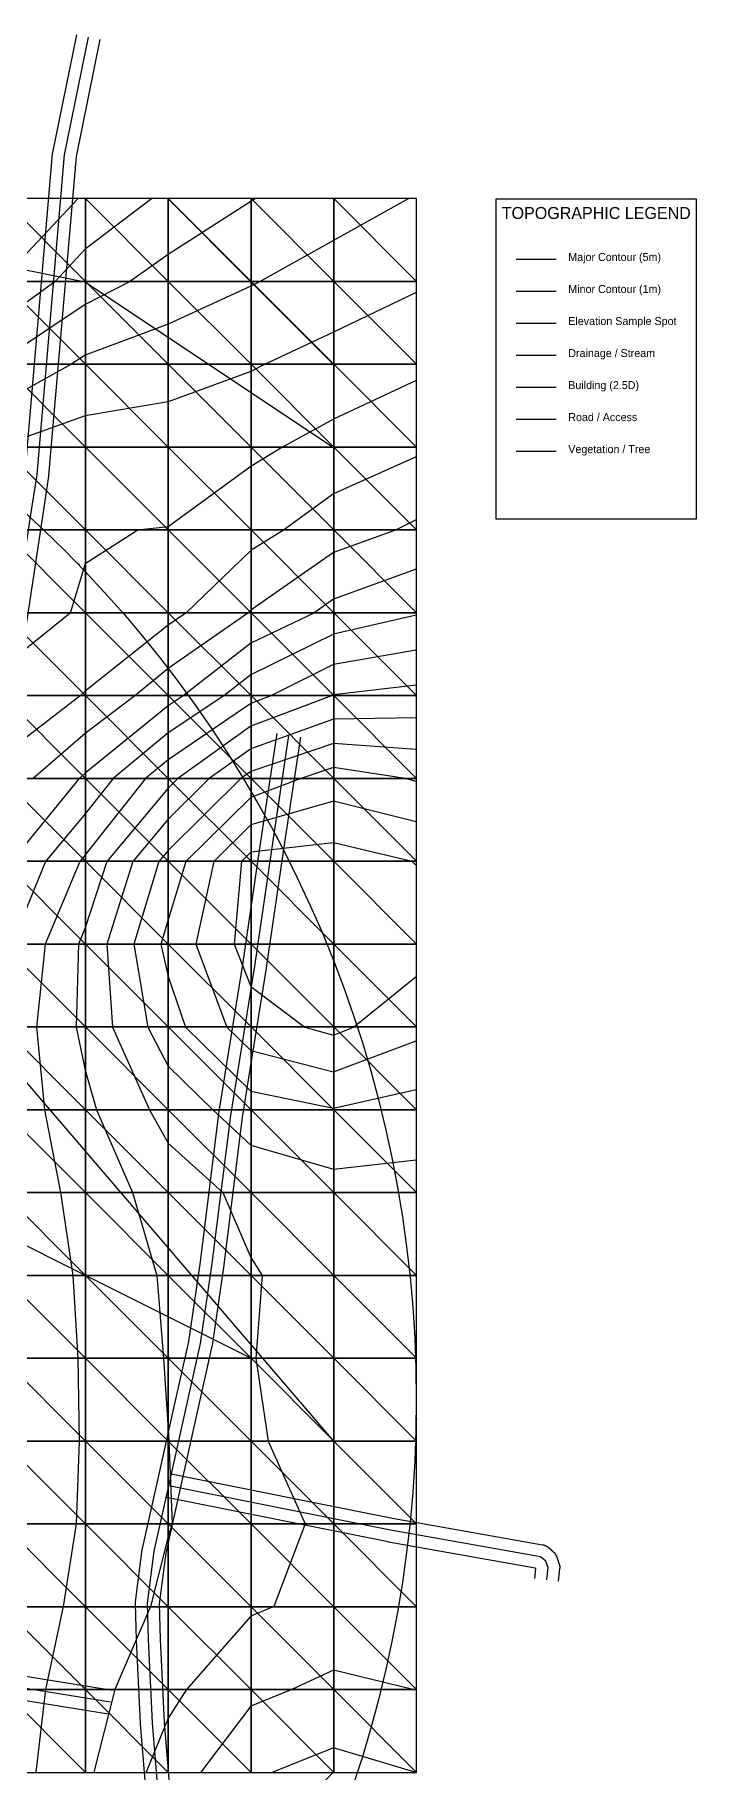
# Model space of a CAD drawing. Header units: metres. Extents: x -410 to 370, y -385 to 717.
# Drawn here: x 204.6 to 370, y -93.1 to 341 of the extents above; entities that cross this region are included whole.
import ezdxf
from ezdxf.enums import TextEntityAlignment as Align

# ---------------------------------------------------------------- set-up
doc = ezdxf.new("R2010")
doc.units = ezdxf.units.M
for name, color, linetype in [('TOPO_ANNO_LEGD', 7, 'Continuous'), ('TOPO_AOI', 6, 'Continuous'), ('TOPO_BLDG', 1, 'Continuous'), ('TOPO_CONT_MAJR', 7, 'Continuous'), ('TOPO_CONT_MINR', 249, 'Continuous'), ('TOPO_ELEV', 9, 'Continuous'), ('TOPO_HYDR_BASN', 140, 'Continuous'), ('TOPO_HYDR_STRM', 5, 'Continuous'), ('TOPO_ROAD', 3, 'Continuous'), ('TOPO_TIN_SURF', 252, 'Continuous'), ('TOPO_VEGT_TREE', 2, 'Continuous')]:
    doc.layers.add(name, color=color, linetype=linetype)

msp = doc.modelspace()

# ---------------------------------------------------------------- linework, layer by layer
at = {"layer": 'TOPO_ANNO_LEGD', "color": 7}
msp.add_lwpolyline([(320, 300), (370, 300), (370, 220), (320, 220)], close=True, dxfattribs=at)
at = {"layer": 'TOPO_AOI', "color": 6}
msp.add_circle((0, 0), 300, dxfattribs=at)
at = {"layer": 'TOPO_BLDG', "color": 7}
msp.add_line((325, 253), (335, 253), dxfattribs=at)
at = {"layer": 'TOPO_CONT_MAJR', "color": 7}
msp.add_line((325, 285), (335, 285), dxfattribs=at)
at = {"layer": 'TOPO_CONT_MAJR', "color": 7, "lineweight": 30}
for points, elevation in [([(259.73, 300), (258.62, 299.33)], 870), ([(258.62, 299.33), (237.93, 286.11)], 870), ([(237.93, 286.11), (228.33, 279.31)], 870), ([(228.33, 279.31), (217.24, 273.67)], 870), ([(217.24, 273.67), (196.55, 259.78), (195.6, 258.62)], 870), ([(294.77, 217.24), (279.31, 211.66)], 865), ([(300, 219.8), (294.77, 217.24)], 865), ([(279.31, 211.66), (258.62, 197.28)], 865), ([(258.62, 197.28), (257.86, 196.55), (237.93, 182.67)], 865), ([(237.93, 182.67), (229.64, 175.86), (217.24, 166.48)], 865), ([(279.31, 170.02), (258.62, 162.61)], 860), ([(300, 170.34), (279.31, 170.02)], 860), ([(217.24, 166.48), (204.24, 155.17)], 865), ([(258.62, 162.61), (248.25, 155.17)], 860), ([(248.25, 155.17), (237.93, 145.02)], 860), ([(237.93, 145.02), (229.15, 134.48), (222.6, 113.79)], 860), ([(222.6, 113.79), (224.01, 93.1)], 860), ([(224.01, 93.1), (233.27, 72.41)], 860), ([(233.27, 72.41), (237.93, 64.07)], 860), ([(237.93, 64.07), (251.64, 51.72)], 860), ([(251.64, 51.72), (258.62, 35.52)], 860), ([(258.62, 35.52), (261.49, 31.03)], 860), ([(261.49, 31.03), (259.86, 10.34)], 860), ([(259.86, 10.34), (262.99, -10.34)], 860), ([(262.99, -10.34), (272.21, -31.03)], 860), ([(272.21, -31.03), (264.39, -51.72)], 860), ([(264.39, -51.72), (258.62, -54.08)], 860), ([(258.62, -54.08), (242.54, -72.41)], 860), ([(242.54, -72.41), (237.93, -79.61)], 860), ([(237.93, -79.61), (232.46, -93.1)], 860)]:
    msp.add_lwpolyline(points, dxfattribs=dict(at, elevation=elevation))
at = {"layer": 'TOPO_CONT_MINR', "color": 249}
msp.add_line((325, 277), (335, 277), dxfattribs=at)
for points, elevation in [([(215.35, 300), (196.55, 279.98), (196.16, 279.31)], 872), ([(233.76, 300), (217.24, 287.47)], 871), ([(297.94, 300), (279.31, 289.61)], 869), ([(217.24, 287.47), (209.61, 279.31)], 871), ([(279.31, 289.61), (260.81, 279.31)], 869), ([(209.61, 279.31), (196.55, 269.79), (187.39, 258.62)], 871), ([(258.62, 278.21), (237.93, 268.7)], 869), ([(260.81, 279.31), (258.62, 278.21)], 869), ([(300, 276.63), (279.31, 266.7)], 868), ([(237.93, 268.7), (217.24, 260.98)], 869), ([(279.31, 266.7), (262.07, 258.62)], 868), ([(217.24, 260.98), (213.65, 258.62)], 869), ([(213.65, 258.62), (196.55, 249.12), (186.15, 237.93)], 869), ([(258.62, 256.91), (237.93, 249.33)], 868), ([(262.07, 258.62), (258.62, 256.91)], 868), ([(300, 254.65), (279.31, 245.01)], 867), ([(237.93, 249.33), (217.24, 245.82)], 868), ([(217.24, 245.82), (196.55, 238.37), (196.14, 237.93)], 868), ([(279.31, 245.01), (266.39, 237.93)], 867), ([(266.39, 237.93), (258.62, 233.12)], 867), ([(300, 235.55), (279.31, 226.31)], 866), ([(258.62, 233.12), (237.93, 218.1)], 867), ([(279.31, 226.31), (266.79, 217.24)], 866), ([(230.4, 217.24), (217.24, 208.82)], 867), ([(237.93, 218.1), (230.4, 217.24)], 867), ([(266.79, 217.24), (258.62, 212.18)], 866), ([(217.24, 208.82), (213.47, 196.55), (196.55, 182.88), (194.09, 175.86), (177.33, 155.17)], 867), ([(258.62, 212.18), (242.35, 196.55), (237.93, 193.47)], 866), ([(300, 207.51), (279.31, 200.03)], 864), ([(279.31, 200.03), (274.36, 196.55), (258.62, 189.03)], 864), ([(300, 196.05), (279.31, 191.25)], 863), ([(237.93, 193.47), (217.24, 177.04)], 866), ([(279.31, 191.25), (258.62, 181.13)], 863), ([(258.62, 189.03), (241.69, 175.86), (237.93, 173.37)], 864), ([(300, 187.26), (279.31, 183.68)], 862), ([(279.31, 183.68), (263.67, 175.86), (258.62, 173.96)], 862), ([(258.62, 181.13), (251.85, 175.86), (237.93, 166.62)], 863), ([(300, 178.48), (279.31, 176.12)], 861), ([(217.24, 177.04), (215.97, 175.86), (196.55, 160.83), (191.79, 155.17)], 866), ([(258.62, 173.96), (237.93, 159.87)], 862), ([(279.31, 176.12), (278.8, 175.86), (258.62, 168.29)], 861), ([(237.93, 173.37), (217.24, 156.52)], 864), ([(237.93, 166.62), (224.23, 155.17)], 863), ([(258.62, 168.29), (240.34, 155.17)], 861), ([(279.31, 163.97), (258.62, 156.93)], 859), ([(300, 162.48), (279.31, 163.97)], 859), ([(217.24, 156.52), (215.69, 155.17)], 864), ([(237.93, 159.87), (232.31, 155.17)], 862), ([(258.62, 156.93), (256.17, 155.17)], 859), ([(279.31, 157.92), (271.09, 155.17)], 858), ([(297.26, 155.17), (279.31, 157.92)], 858), ([(215.69, 155.17), (198.78, 134.48), (196.55, 129), (188.62, 113.79)], 864), ([(232.31, 155.17), (217.24, 136.16)], 862), ([(224.23, 155.17), (217.24, 146.35)], 863), ([(237.93, 152.81), (222.66, 134.48), (217.24, 117.91)], 861), ([(256.17, 155.17), (237.93, 137.24)], 859), ([(240.34, 155.17), (237.93, 152.81)], 861), ([(271.09, 155.17), (258.62, 150.45)], 858), ([(300, 154.47), (297.26, 155.17)], 858), ([(258.62, 150.45), (242.42, 134.48), (237.93, 119.88)], 858), ([(279.31, 149.51), (258.62, 143.6)], 857), ([(300, 144.35), (279.31, 149.51)], 857), ([(217.24, 146.35), (207.31, 134.48), (198.84, 113.79)], 863), ([(258.62, 143.6), (249.37, 134.48), (244.9, 113.79)], 857), ([(279.31, 139.13), (258.62, 136.76)], 856), ([(300, 133.45), (298.95, 134.48), (279.31, 139.13)], 856), ([(217.24, 136.16), (215.84, 134.48), (207.18, 113.79)], 862), ([(237.93, 137.24), (235.63, 134.48), (229.35, 113.79)], 859), ([(258.62, 136.76), (256.31, 134.48), (254.44, 113.79)], 856), ([(217.24, 117.91), (215.51, 113.79)], 861), ([(237.93, 119.88), (236.11, 113.79)], 858), ([(207.18, 113.79), (205.03, 93.1)], 862), ([(215.51, 113.79), (214.92, 93.1)], 861), ([(229.35, 113.79), (232.84, 93.1)], 859), ([(236.11, 113.79), (237.93, 105.76)], 858), ([(244.9, 113.79), (252.64, 93.1)], 857), ([(254.44, 113.79), (258.62, 103.24)], 856), ([(237.93, 105.76), (242.31, 93.1)], 858), ([(284.26, 93.1), (300, 105.7)], 856), ([(258.62, 103.24), (272.12, 93.1)], 856), ([(205.03, 93.1), (207.01, 72.41)], 862), ([(214.92, 93.1), (217.24, 82.31)], 861), ([(232.84, 93.1), (237.93, 83.35)], 859), ([(242.31, 93.1), (258.62, 77.04)], 858), ([(252.64, 93.1), (258.62, 87.21)], 857), ([(272.12, 93.1), (279.31, 91.06)], 856), ([(279.31, 91.06), (284.26, 93.1)], 856), ([(258.62, 87.21), (279.31, 81.94)], 857), ([(279.31, 81.94), (300, 89.61)], 857), ([(237.93, 83.35), (249.16, 72.41)], 859), ([(217.24, 82.31), (220.07, 72.41)], 861), ([(258.62, 77.04), (279.31, 72.82)], 858), ([(279.31, 72.82), (300, 77.47)], 858), ([(207.01, 72.41), (211.05, 51.72)], 862), ([(220.07, 72.41), (229.05, 51.72)], 861), ([(249.16, 72.41), (258.62, 63.6)], 859), ([(258.62, 63.6), (279.31, 57.62)], 859), ([(279.31, 57.62), (300, 59.93)], 859), ([(211.05, 51.72), (214.16, 31.03)], 862), ([(229.05, 51.72), (235.16, 31.03)], 861), ([(214.16, 31.03), (215.34, 10.34)], 862), ([(235.16, 31.03), (236.77, 10.34)], 861), ([(215.34, 10.34), (215.7, -10.34)], 862), ([(236.77, 10.34), (237.93, -7.46)], 861), ([(237.93, -7.46), (238.14, -10.34)], 861), ([(215.7, -10.34), (214.92, -31.03)], 862), ([(238.14, -10.34), (238.96, -31.03)], 861), ([(214.92, -31.03), (211.69, -51.72)], 862), ([(237.93, -34.22), (233.58, -51.72)], 861), ([(238.96, -31.03), (237.93, -34.22)], 861), ([(211.69, -51.72), (207.33, -72.41)], 862), ([(233.58, -51.72), (224.61, -72.41)], 861), ([(279.31, -67.57), (268.84, -72.41)], 859), ([(299.14, -72.41), (279.31, -67.57)], 859), ([(207.33, -72.41), (204.91, -93.1)], 862), ([(224.61, -72.41), (219.36, -93.1)], 861), ([(268.84, -72.41), (258.62, -76.56)], 859), ([(300, -72.62), (299.14, -72.41)], 859), ([(258.62, -76.56), (246.15, -93.1)], 859), ([(279.31, -87), (264.13, -93.1)], 858), ([(299.61, -93.1), (279.31, -87)], 858)]:
    msp.add_lwpolyline(points, dxfattribs=dict(at, elevation=elevation))
at = {"layer": 'TOPO_ELEV', "color": 9}
msp.add_line((325, 269), (335, 269), dxfattribs=at)
for p in [(215.65, 208.72, 867), (279.11, 110.31, 882), (300.08, -4.9, 896)]:
    msp.add_point(p, dxfattribs=at)
at = {"layer": 'TOPO_HYDR_BASN', "color": 140}
for points in [[(-31.03, -134.48), (-72.41, -113.79), (-258.62, -10.34), (-279.31, 10.34), (-10.34, 279.31), (10.34, 300), (31.03, 279.31), (279.31, -10.34), (279.31, -93.1), (258.62, -113.79), (175.86, -134.48), (-31.03, -134.48)], [(258.62, 10.34), (51.72, 113.79), (31.03, 134.48), (31.03, 237.93), (51.72, 279.31), (113.79, 300), (217.24, 279.31), (279.31, 237.93), (279.31, 10.34), (258.62, 10.34)], [(279.31, 258.62), (237.93, 300), (258.62, 279.31), (279.31, 258.62)]]:
    msp.add_lwpolyline(points, close=True, dxfattribs=at)
at = {"layer": 'TOPO_HYDR_STRM', "color": 5}
msp.add_line((325, 261), (335, 261), dxfattribs=at)
msp.add_lwpolyline([(217.3, 155.21), (217.3, 175.91), (217.3, 196.6)], dxfattribs=at)
at = {"layer": 'TOPO_ROAD', "color": 7}
msp.add_line((325, 245), (335, 245), dxfattribs=at)
at = {"layer": 'TOPO_ROAD', "color": 251}
for points, elevation in [([(215.02, 341.04), (209.05, 311.62), (209, 311.28), (202.11, 231.53), (200.85, 223.23), (193.06, 171.98)], 869.97), ([(220.9, 339.84), (214.97, 310.59), (208.08, 230.92), (208.06, 230.73), (206.78, 222.33), (199, 171.08)], 869.97), ([(233.12, -106.45), (231.06, -80.98), (231.05, -80.88), (230.08, -60.1), (230.08, -60.05), (229.8, -50.97), (229.81, -50.74), (229.83, -50.5), (231.49, -37.48), (231.54, -37.2), (235.2, -20.9), (239.23, -2.89), (243.09, 14.54), (246.01, 34.43), (250.63, 71.37), (250.64, 71.47), (256.64, 108.76), (261.23, 140.07), (261.23, 140.08), (265.19, 166.42)], 864.96), ([(239.1, -105.91), (237.04, -80.55), (236.07, -59.84), (235.81, -51.03), (237.43, -38.38), (241.06, -22.21), (245.08, -4.19), (245.08, -4.19), (248.97, 13.34), (249.01, 13.56), (251.95, 33.58), (251.96, 33.65), (256.57, 70.57), (262.57, 107.82), (262.57, 107.87), (267.17, 139.19), (271.12, 165.53)], 864.96), ([(335.59, -45.33), (335.92, -42.23), (335.93, -41.97), (335.93, -41.7), (335.9, -41.44), (335.84, -41.18), (335.76, -40.92), (335.23, -39.41), (335.13, -39.16), (335.01, -38.91), (334.86, -38.69), (334.7, -38.47), (334.51, -38.27), (334.31, -38.09), (332.96, -36.97), (332.71, -36.79), (332.45, -36.63), (332.17, -36.5), (331.87, -36.4), (331.57, -36.33), (294.09, -29.68), (238.72, -18.61)], 862.81), ([(329.62, -44.7), (329.88, -42.27), (329.85, -42.18), (329.75, -42.1), (293.01, -35.58), (292.94, -35.57), (237.54, -24.49)], 862.81), ([(224.03, -72.66), (160.31, -62.4)], 865.37), ([(223.07, -78.59), (159.36, -68.33)], 865.37)]:
    msp.add_lwpolyline(points, dxfattribs=dict(at, elevation=elevation))
at = {"layer": 'TOPO_ROAD', "color": 3}
for points, elevation in [([(217.96, 340.44), (211.99, 311.02), (205.09, 231.18), (203.82, 222.78), (196.03, 171.53)], 869.97), ([(242.07, -245.1), (250.06, -200.61), (251.92, -192.47), (252.05, -184.9), (250.96, -179.45), (244.08, -158.04), (238.98, -130.45), (236.11, -106.21), (234.05, -80.74), (233.08, -59.96), (232.8, -50.88), (234.47, -37.86), (238.13, -21.55), (242.16, -3.54), (246.04, 13.99), (248.99, 34.02), (253.6, 70.99), (259.61, 108.3), (264.2, 139.64), (268.16, 165.97)], 864.96), ([(332.6, -45.01), (332.93, -41.92), (332.4, -40.4), (331.05, -39.28), (293.53, -32.63), (238.13, -21.55)], 862.81), ([(223.55, -75.63), (159.83, -65.37)], 865.37)]:
    msp.add_lwpolyline(points, dxfattribs=dict(at, elevation=elevation))
at = {"layer": 'TOPO_TIN_SURF', "color": 252}
for points in [[(196.6, 279.38, 871.95), (217.3, 279.38, 870.44), (196.6, 300.08, 873.46)], [(217.3, 279.38, 870.44), (217.3, 300.08, 871.85), (196.6, 300.08, 873.46)], [(217.3, 279.38, 870.44), (237.99, 279.38, 869.62), (217.3, 300.08, 871.85)], [(237.99, 279.38, 869.62), (237.99, 300.08, 870.78), (217.3, 300.08, 871.85)], [(237.99, 279.38, 869.62), (258.69, 279.38, 869.05), (237.99, 300.08, 870.78)], [(258.69, 279.38, 869.05), (258.69, 300.08, 870.03), (237.99, 300.08, 870.78)], [(258.69, 279.38, 869.05), (279.38, 279.38, 868.56), (258.69, 300.08, 870.03)], [(279.38, 279.38, 868.56), (279.38, 300.08, 869.44), (258.69, 300.08, 870.03)], [(279.38, 279.38, 868.56), (300.08, 279.38, 868.12), (279.38, 300.08, 869.44)], [(300.08, 279.38, 868.12), (300.08, 300.08, 868.95), (279.38, 300.08, 869.44)], [(196.6, 258.69, 869.88), (217.3, 258.69, 868.81), (196.6, 279.38, 871.95)], [(217.3, 258.69, 868.81), (217.3, 279.38, 870.44), (196.6, 279.38, 871.95)], [(217.3, 258.69, 868.81), (237.99, 258.69, 868.42), (217.3, 279.38, 870.44)], [(237.99, 258.69, 868.42), (237.99, 279.38, 869.62), (217.3, 279.38, 870.44)], [(237.99, 258.69, 868.42), (258.69, 258.69, 868.07), (237.99, 279.38, 869.62)], [(258.69, 258.69, 868.07), (258.69, 279.38, 869.05), (237.99, 279.38, 869.62)], [(258.69, 258.69, 868.07), (279.38, 258.69, 867.64), (258.69, 279.38, 869.05)], [(279.38, 258.69, 867.64), (279.38, 279.38, 868.56), (258.69, 279.38, 869.05)], [(279.38, 258.69, 867.64), (300.08, 258.69, 867.2), (279.38, 279.38, 868.56)], [(300.08, 258.69, 867.2), (300.08, 279.38, 868.12), (279.38, 279.38, 868.56)], [(196.6, 237.99, 867.96), (217.3, 237.99, 867.5), (196.6, 258.69, 869.88)], [(217.3, 237.99, 867.5), (217.3, 258.69, 868.81), (196.6, 258.69, 869.88)], [(217.3, 237.99, 867.5), (237.99, 237.99, 867.49), (217.3, 258.69, 868.81)], [(237.99, 237.99, 867.49), (237.99, 258.69, 868.42), (217.3, 258.69, 868.81)], [(237.99, 237.99, 867.49), (258.69, 237.99, 867.2), (237.99, 258.69, 868.42)], [(258.69, 237.99, 867.2), (258.69, 258.69, 868.07), (237.99, 258.69, 868.42)], [(258.69, 237.99, 867.2), (279.38, 237.99, 866.67), (258.69, 258.69, 868.07)], [(279.38, 237.99, 866.67), (279.38, 258.69, 867.64), (258.69, 258.69, 868.07)], [(279.38, 237.99, 866.67), (300.08, 237.99, 866.15), (279.38, 258.69, 867.64)], [(300.08, 237.99, 866.15), (300.08, 258.69, 867.2), (279.38, 258.69, 867.64)], [(196.6, 217.3, 867.17), (217.3, 217.3, 867.04), (196.6, 237.99, 867.96)], [(217.3, 217.3, 867.04), (217.3, 237.99, 867.5), (196.6, 237.99, 867.96)], [(217.3, 217.3, 867.04), (237.99, 217.3, 866.98), (217.3, 237.99, 867.5)], [(237.99, 217.3, 866.98), (237.99, 237.99, 867.49), (217.3, 237.99, 867.5)], [(237.99, 217.3, 866.98), (258.69, 217.3, 866.34), (237.99, 237.99, 867.49)], [(258.69, 217.3, 866.34), (258.69, 237.99, 867.2), (237.99, 237.99, 867.49)], [(258.69, 217.3, 866.34), (279.38, 217.3, 865.48), (258.69, 237.99, 867.2)], [(279.38, 217.3, 865.48), (279.38, 237.99, 866.67), (258.69, 237.99, 867.2)], [(279.38, 217.3, 865.48), (300.08, 217.3, 864.84), (279.38, 237.99, 866.67)], [(300.08, 217.3, 864.84), (300.08, 237.99, 866.15), (279.38, 237.99, 866.67)], [(196.6, 196.6, 867.24), (217.3, 196.6, 866.95), (196.6, 217.3, 867.17)], [(217.3, 196.6, 866.95), (217.3, 217.3, 867.04), (196.6, 217.3, 867.17)], [(217.3, 196.6, 866.95), (237.99, 196.6, 866.28), (217.3, 217.3, 867.04)], [(237.99, 196.6, 866.28), (237.99, 217.3, 866.98), (217.3, 217.3, 867.04)], [(237.99, 196.6, 866.28), (258.69, 196.6, 864.95), (237.99, 217.3, 866.98)], [(258.69, 196.6, 864.95), (258.69, 217.3, 866.34), (237.99, 217.3, 866.98)], [(258.69, 196.6, 864.95), (279.38, 196.6, 863.7), (258.69, 217.3, 866.34)], [(279.38, 196.6, 863.7), (279.38, 217.3, 865.48), (258.69, 217.3, 866.34)], [(279.38, 196.6, 863.7), (300.08, 196.6, 863.06), (279.38, 217.3, 865.48)], [(300.08, 196.6, 863.06), (300.08, 217.3, 864.84), (279.38, 217.3, 865.48)], [(196.6, 175.91, 866.88), (217.3, 175.91, 865.94), (196.6, 196.6, 867.24)], [(217.3, 175.91, 865.94), (217.3, 196.6, 866.95), (196.6, 196.6, 867.24)], [(217.3, 175.91, 865.94), (237.99, 175.91, 864.37), (217.3, 196.6, 866.95)], [(237.99, 175.91, 864.37), (237.99, 196.6, 866.28), (217.3, 196.6, 866.95)], [(237.99, 175.91, 864.37), (258.69, 175.91, 862.33), (237.99, 196.6, 866.28)], [(258.69, 175.91, 862.33), (258.69, 196.6, 864.95), (237.99, 196.6, 866.28)], [(258.69, 175.91, 862.33), (279.38, 175.91, 860.97), (258.69, 196.6, 864.95)], [(279.38, 175.91, 860.97), (279.38, 196.6, 863.7), (258.69, 196.6, 864.95)], [(279.38, 175.91, 860.97), (300.08, 175.91, 860.7), (279.38, 196.6, 863.7)], [(300.08, 175.91, 860.7), (300.08, 196.6, 863.06), (279.38, 196.6, 863.7)], [(196.6, 155.21, 865.67), (217.3, 155.21, 863.86), (196.6, 175.91, 866.88)], [(217.3, 155.21, 863.86), (217.3, 175.91, 865.94), (196.6, 175.91, 866.88)], [(217.3, 155.21, 863.86), (237.99, 155.21, 861.3), (217.3, 175.91, 865.94)], [(237.99, 155.21, 861.3), (237.99, 175.91, 864.37), (217.3, 175.91, 865.94)], [(237.99, 155.21, 861.3), (258.69, 155.21, 858.69), (237.99, 175.91, 864.37)], [(258.69, 155.21, 858.69), (258.69, 175.91, 862.33), (237.99, 175.91, 864.37)], [(258.69, 155.21, 858.69), (279.38, 155.21, 857.55), (258.69, 175.91, 862.33)], [(279.38, 155.21, 857.55), (279.38, 175.91, 860.97), (258.69, 175.91, 862.33)], [(279.38, 155.21, 857.55), (300.08, 155.21, 858.07), (279.38, 175.91, 860.97)], [(300.08, 155.21, 858.07), (300.08, 175.91, 860.7), (279.38, 175.91, 860.97)], [(196.6, 134.52, 864.26), (217.3, 134.52, 861.84), (196.6, 155.21, 865.67)], [(217.3, 134.52, 861.84), (217.3, 155.21, 863.86), (196.6, 155.21, 865.67)], [(217.3, 134.52, 861.84), (237.99, 134.52, 858.65), (217.3, 155.21, 863.86)], [(237.99, 134.52, 858.65), (237.99, 155.21, 861.3), (217.3, 155.21, 863.86)], [(237.99, 134.52, 858.65), (258.69, 134.52, 855.67), (237.99, 155.21, 861.3)], [(258.69, 134.52, 855.67), (258.69, 155.21, 858.69), (237.99, 155.21, 861.3)], [(258.69, 134.52, 855.67), (279.38, 134.52, 855.55), (258.69, 155.21, 858.69)], [(279.38, 134.52, 855.55), (279.38, 155.21, 857.55), (258.69, 155.21, 858.69)], [(279.38, 134.52, 855.55), (300.08, 134.52, 856.02), (279.38, 155.21, 857.55)], [(300.08, 134.52, 856.02), (300.08, 155.21, 858.07), (279.38, 155.21, 857.55)], [(196.6, 113.82, 863.27), (217.3, 113.82, 860.79), (196.6, 134.52, 864.26)], [(217.3, 113.82, 860.79), (217.3, 134.52, 861.84), (196.6, 134.52, 864.26)], [(217.3, 113.82, 860.79), (237.99, 113.82, 857.73), (217.3, 134.52, 861.84)], [(237.99, 113.82, 857.73), (237.99, 134.52, 858.65), (217.3, 134.52, 861.84)], [(237.99, 113.82, 857.73), (258.69, 113.82, 855.56), (237.99, 134.52, 858.65)], [(258.69, 113.82, 855.56), (258.69, 134.52, 855.67), (237.99, 134.52, 858.65)], [(258.69, 113.82, 855.56), (279.38, 113.82, 855.55), (258.69, 134.52, 855.67)], [(279.38, 113.82, 855.55), (279.38, 134.52, 855.55), (258.69, 134.52, 855.67)], [(279.38, 113.82, 855.55), (300.08, 113.82, 855.54), (279.38, 134.52, 855.55)], [(300.08, 113.82, 855.54), (300.08, 134.52, 856.02), (279.38, 134.52, 855.55)], [(196.6, 93.13, 862.86), (217.3, 93.13, 860.77), (196.6, 113.82, 863.27)], [(217.3, 93.13, 860.77), (217.3, 113.82, 860.79), (196.6, 113.82, 863.27)], [(217.3, 93.13, 860.77), (237.99, 93.13, 858.42), (217.3, 113.82, 860.79)], [(237.99, 93.13, 858.42), (237.99, 113.82, 857.73), (217.3, 113.82, 860.79)], [(237.99, 93.13, 858.42), (258.69, 93.13, 856.42), (237.99, 113.82, 857.73)], [(258.69, 93.13, 856.42), (258.69, 113.82, 855.56), (237.99, 113.82, 857.73)], [(258.69, 93.13, 856.42), (279.38, 93.13, 855.78), (258.69, 113.82, 855.56)], [(279.38, 93.13, 855.78), (279.38, 113.82, 855.55), (258.69, 113.82, 855.56)], [(279.38, 93.13, 855.78), (300.08, 93.13, 856.71), (279.38, 113.82, 855.55)], [(300.08, 93.13, 856.71), (300.08, 113.82, 855.54), (279.38, 113.82, 855.55)], [(196.6, 72.43, 862.8), (217.3, 72.43, 861.21), (196.6, 93.13, 862.86)], [(217.3, 72.43, 861.21), (217.3, 93.13, 860.77), (196.6, 93.13, 862.86)], [(217.3, 72.43, 861.21), (237.99, 72.43, 859.65), (217.3, 93.13, 860.77)], [(237.99, 72.43, 859.65), (237.99, 93.13, 858.42), (217.3, 93.13, 860.77)], [(237.99, 72.43, 859.65), (258.69, 72.43, 858.46), (237.99, 93.13, 858.42)], [(258.69, 72.43, 858.46), (258.69, 93.13, 856.42), (237.99, 93.13, 858.42)], [(258.69, 72.43, 858.46), (279.38, 72.43, 858.05), (258.69, 93.13, 856.42)], [(279.38, 72.43, 858.05), (279.38, 93.13, 855.78), (258.69, 93.13, 856.42)], [(279.38, 72.43, 858.05), (300.08, 72.43, 858.42), (279.38, 93.13, 855.78)], [(300.08, 72.43, 858.42), (300.08, 93.13, 856.71), (279.38, 93.13, 855.78)], [(196.6, 51.74, 862.86), (217.3, 51.74, 861.63), (196.6, 72.43, 862.8)], [(217.3, 51.74, 861.63), (217.3, 72.43, 861.21), (196.6, 72.43, 862.8)], [(217.3, 51.74, 861.63), (237.99, 51.74, 860.52), (217.3, 72.43, 861.21)], [(237.99, 51.74, 860.52), (237.99, 72.43, 859.65), (217.3, 72.43, 861.21)], [(237.99, 51.74, 860.52), (258.69, 51.74, 859.73), (237.99, 72.43, 859.65)], [(258.69, 51.74, 859.73), (258.69, 72.43, 858.46), (237.99, 72.43, 859.65)], [(258.69, 51.74, 859.73), (279.38, 51.74, 859.38), (258.69, 72.43, 858.46)], [(279.38, 51.74, 859.38), (279.38, 72.43, 858.05), (258.69, 72.43, 858.46)], [(279.38, 51.74, 859.38), (300.08, 51.74, 859.38), (279.38, 72.43, 858.05)], [(300.08, 51.74, 859.38), (300.08, 72.43, 858.42), (279.38, 72.43, 858.05)], [(196.6, 31.04, 862.89), (217.3, 31.04, 861.84), (196.6, 51.74, 862.86)], [(217.3, 31.04, 861.84), (217.3, 51.74, 861.63), (196.6, 51.74, 862.86)], [(217.3, 31.04, 861.84), (237.99, 31.04, 860.87), (217.3, 51.74, 861.63)], [(237.99, 31.04, 860.87), (237.99, 51.74, 860.52), (217.3, 51.74, 861.63)], [(237.99, 31.04, 860.87), (258.69, 31.04, 860.07), (237.99, 51.74, 860.52)], [(258.69, 31.04, 860.07), (258.69, 51.74, 859.73), (237.99, 51.74, 860.52)], [(258.69, 31.04, 860.07), (279.38, 31.04, 859.54), (258.69, 51.74, 859.73)], [(279.38, 31.04, 859.54), (279.38, 51.74, 859.38), (258.69, 51.74, 859.73)], [(279.38, 31.04, 859.54), (300.08, 31.04, 859.34), (279.38, 51.74, 859.38)], [(300.08, 31.04, 859.34), (300.08, 51.74, 859.38), (279.38, 51.74, 859.38)], [(196.6, 10.35, 862.88), (217.3, 10.35, 861.91), (196.6, 31.04, 862.89)], [(217.3, 10.35, 861.91), (217.3, 31.04, 861.84), (196.6, 31.04, 862.89)], [(217.3, 10.35, 861.91), (237.99, 10.35, 860.95), (217.3, 31.04, 861.84)], [(237.99, 10.35, 860.95), (237.99, 31.04, 860.87), (217.3, 31.04, 861.84)], [(237.99, 10.35, 860.95), (258.69, 10.35, 860.04), (237.99, 31.04, 860.87)], [(258.69, 10.35, 860.04), (258.69, 31.04, 860.07), (237.99, 31.04, 860.87)], [(258.69, 10.35, 860.04), (279.38, 10.35, 859.32), (258.69, 31.04, 860.07)], [(279.38, 10.35, 859.32), (279.38, 31.04, 859.54), (258.69, 31.04, 860.07)], [(279.38, 10.35, 859.32), (300.08, 10.35, 859.02), (279.38, 31.04, 859.54)], [(300.08, 10.35, 859.02), (300.08, 31.04, 859.34), (279.38, 31.04, 859.54)], [(196.6, -10.35, 862.86), (217.3, -10.35, 861.93), (196.6, 10.35, 862.88)], [(217.3, -10.35, 861.93), (217.3, 10.35, 861.91), (196.6, 10.35, 862.88)], [(217.3, -10.35, 861.93), (237.99, -10.35, 861.01), (217.3, 10.35, 861.91)], [(237.99, -10.35, 861.01), (237.99, 10.35, 860.95), (217.3, 10.35, 861.91)], [(237.99, -10.35, 861.01), (258.69, -10.35, 860.15), (237.99, 10.35, 860.95)], [(258.69, -10.35, 860.15), (258.69, 10.35, 860.04), (237.99, 10.35, 860.95)], [(258.69, -10.35, 860.15), (279.38, -10.35, 859.45), (258.69, 10.35, 860.04)], [(279.38, -10.35, 859.45), (279.38, 10.35, 859.32), (258.69, 10.35, 860.04)], [(279.38, -10.35, 859.45), (300.08, -10.35, 859.16), (279.38, 10.35, 859.32)], [(300.08, -10.35, 859.16), (300.08, 10.35, 859.02), (279.38, 10.35, 859.32)], [(196.6, -31.04, 862.81), (217.3, -31.04, 861.9), (196.6, -10.35, 862.86)], [(217.3, -31.04, 861.9), (217.3, -10.35, 861.93), (196.6, -10.35, 862.86)], [(217.3, -31.04, 861.9), (237.99, -31.04, 861.04), (217.3, -10.35, 861.93)], [(237.99, -31.04, 861.04), (237.99, -10.35, 861.01), (217.3, -10.35, 861.93)], [(237.99, -31.04, 861.04), (258.69, -31.04, 860.32), (237.99, -10.35, 861.01)], [(258.69, -31.04, 860.32), (258.69, -10.35, 860.15), (237.99, -10.35, 861.01)], [(258.69, -31.04, 860.32), (279.38, -31.04, 859.83), (258.69, -10.35, 860.15)], [(279.38, -31.04, 859.83), (279.38, -10.35, 859.45), (258.69, -10.35, 860.15)], [(279.38, -31.04, 859.83), (300.08, -31.04, 859.64), (279.38, -10.35, 859.45)], [(300.08, -31.04, 859.64), (300.08, -10.35, 859.16), (279.38, -10.35, 859.45)], [(196.6, -51.74, 862.73), (217.3, -51.74, 861.73), (196.6, -31.04, 862.81)], [(217.3, -51.74, 861.73), (217.3, -31.04, 861.9), (196.6, -31.04, 862.81)], [(217.3, -51.74, 861.73), (237.99, -51.74, 860.81), (217.3, -31.04, 861.9)], [(237.99, -51.74, 860.81), (237.99, -31.04, 861.04), (217.3, -31.04, 861.9)], [(237.99, -51.74, 860.81), (258.69, -51.74, 860.1), (237.99, -31.04, 861.04)], [(258.69, -51.74, 860.1), (258.69, -31.04, 860.32), (237.99, -31.04, 861.04)], [(258.69, -51.74, 860.1), (279.38, -51.74, 859.74), (258.69, -31.04, 860.32)], [(279.38, -51.74, 859.74), (279.38, -31.04, 859.83), (258.69, -31.04, 860.32)], [(279.38, -51.74, 859.74), (300.08, -51.74, 859.72), (279.38, -31.04, 859.83)], [(300.08, -51.74, 859.72), (300.08, -31.04, 859.64), (279.38, -31.04, 859.83)], [(196.6, -72.43, 862.62), (217.3, -72.43, 861.43), (196.6, -51.74, 862.73)], [(217.3, -72.43, 861.43), (217.3, -51.74, 861.73), (196.6, -51.74, 862.73)], [(217.3, -72.43, 861.43), (237.99, -72.43, 860.22), (217.3, -51.74, 861.73)], [(237.99, -72.43, 860.22), (237.99, -51.74, 860.81), (217.3, -51.74, 861.73)], [(237.99, -72.43, 860.22), (258.69, -72.43, 859.22), (237.99, -51.74, 860.81)], [(258.69, -72.43, 859.22), (258.69, -51.74, 860.1), (237.99, -51.74, 860.81)], [(258.69, -72.43, 859.22), (279.38, -72.43, 858.77), (258.69, -51.74, 860.1)], [(279.38, -72.43, 858.77), (279.38, -51.74, 859.74), (258.69, -51.74, 860.1)], [(279.38, -72.43, 858.77), (300.08, -72.43, 859.01), (279.38, -51.74, 859.74)], [(300.08, -72.43, 859.01), (300.08, -51.74, 859.72), (279.38, -51.74, 859.74)], [(196.6, -93.13, 862.57), (217.3, -93.13, 861.16), (196.6, -72.43, 862.62)], [(217.3, -93.13, 861.16), (217.3, -72.43, 861.43), (196.6, -72.43, 862.62)], [(217.3, -93.13, 861.16), (237.99, -93.13, 859.58), (217.3, -72.43, 861.43)], [(237.99, -93.13, 859.58), (237.99, -72.43, 860.22), (217.3, -72.43, 861.43)], [(237.99, -93.13, 859.58), (258.69, -93.13, 858.12), (237.99, -72.43, 860.22)], [(258.69, -93.13, 858.12), (258.69, -72.43, 859.22), (237.99, -72.43, 860.22)], [(258.69, -93.13, 858.12), (279.38, -93.13, 857.68), (258.69, -72.43, 859.22)], [(279.38, -93.13, 857.68), (279.38, -72.43, 858.77), (258.69, -72.43, 859.22)], [(279.38, -93.13, 857.68), (300.08, -93.13, 858.01), (279.38, -72.43, 858.77)], [(300.08, -93.13, 858.01), (300.08, -72.43, 859.01), (279.38, -72.43, 858.77)]]:
    msp.add_3dface(points, dxfattribs=at)
at = {"layer": 'TOPO_VEGT_TREE', "color": 7}
msp.add_line((325, 237), (335, 237), dxfattribs=at)

# ---------------------------------------------------------------- texts
at = {"color": 7}
msp.add_text('TOPOGRAPHIC LEGEND', height=3, dxfattribs=at).set_placement((345, 295), align=Align.CENTER)
for s, p in [('Major Contour (5m)', (338, 284.5)), ('Minor Contour (1m)', (338, 276.5)), ('Elevation Sample Spot', (338, 268.5)), ('Drainage / Stream', (338, 260.5)), ('Building (2.5D)', (338, 252.5)), ('Road / Access', (338, 244.5)), ('Vegetation / Tree', (338, 236.5))]:
    msp.add_text(s, height=2, dxfattribs=at).set_placement(p)

doc.saveas('drawing.dxf')
